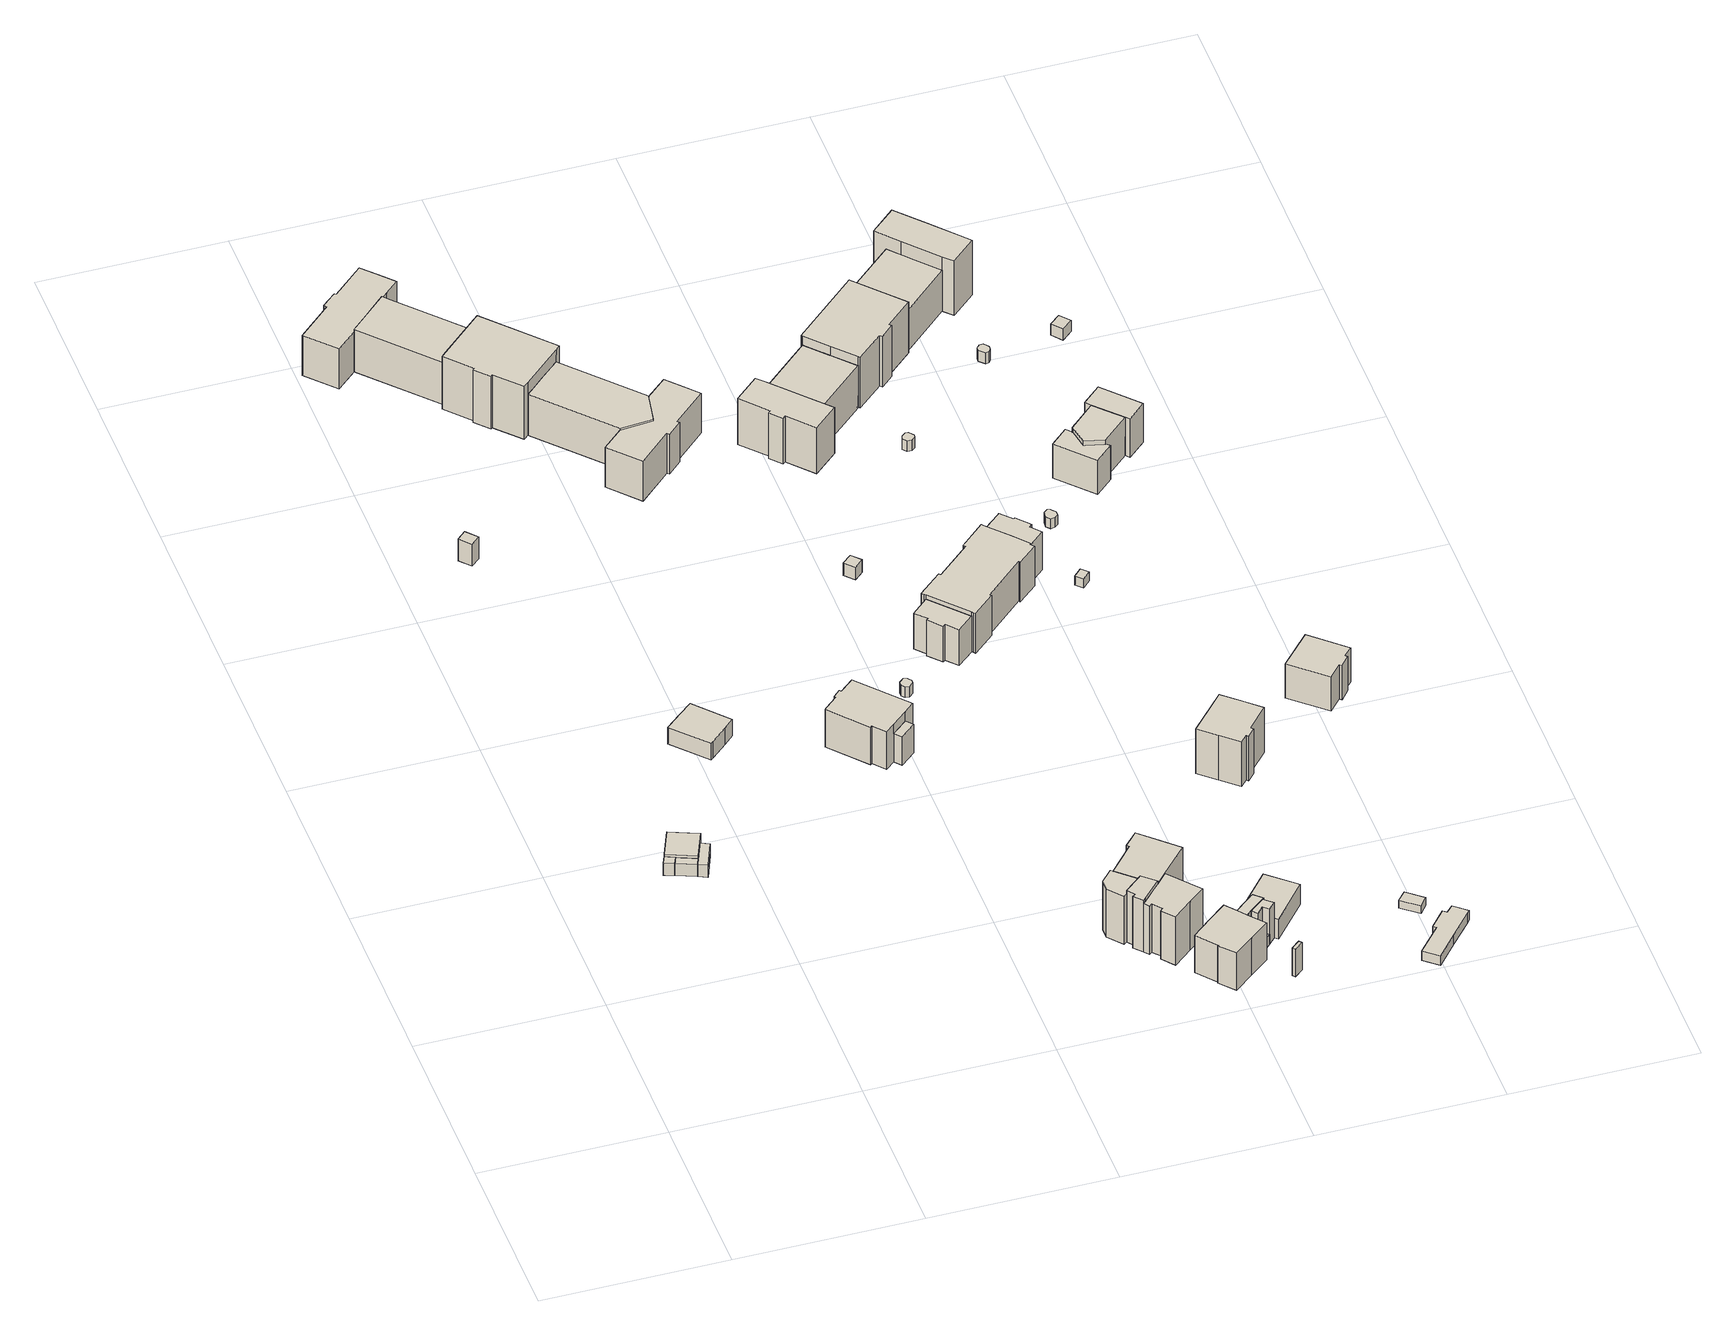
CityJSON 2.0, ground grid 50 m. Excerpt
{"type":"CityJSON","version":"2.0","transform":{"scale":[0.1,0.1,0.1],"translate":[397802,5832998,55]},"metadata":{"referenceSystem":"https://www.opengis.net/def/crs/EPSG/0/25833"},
"CityObjects":{
"building1":{"type":"Building","attributes":{"Gemeindeschluessel":"11000003","BezugspunktDach":"2200","function":"51009_1610","measuredHeight":3.89,"storeysAboveGround":0},"address":[{"country":"Germany","locality":"Berlin"}],"geometry":[{"type":"Solid","lod":"1","boundaries":[[[[0,1,2,3]],[[4,5,6,7]],[[4,7,3,2]],[[5,4,2,1]],[[6,5,1,0]],[[7,6,0,3]]]]}]},
"building2":{"type":"Building","attributes":{"Gemeindeschluessel":"11000003","function":"31001_2054"},"address":[{"country":"Germany","locality":"Berlin","thoroughfareNumber":"43","thoroughfareName":"Wiltbergstraße"}],"children":["building2-1","building2-2","building2-3"]},
"building2-1":{"type":"BuildingPart","attributes":{"BezugspunktDach":"2200","measuredHeight":5.39,"storeysAboveGround":1},"parents":["building2"],"geometry":[{"type":"MultiSurface","lod":"1","boundaries":[[[8,9,10,11]],[[12,13,14,4]],[[12,4,11,10]],[[13,12,10,9]],[[15,16,17,18,19,14,13,9,8]],[[4,5,1,20,14,8,11]],[[14,19,16,15]],[[19,18,17,16]],[[14,20,1,5]]]}]},
"building2-2":{"type":"BuildingPart","attributes":{"BezugspunktDach":"2200","measuredHeight":4.51,"storeysAboveGround":1},"parents":["building2"],"geometry":[{"type":"MultiSurface","lod":"1","boundaries":[[[21,22,23,17,16,24]],[[19,18,25,26,27,28]],[[24,15,20,29]],[[25,18,17,23]],[[26,25,23,22]],[[27,26,22,21]],[[28,27,21,24]],[[19,14,15,16]],[[28,29,20,14]],[[18,30,19,16,17]]]}]},
"building2-3":{"type":"BuildingPart","attributes":{"BezugspunktDach":"2200","measuredHeight":3.87,"storeysAboveGround":1},"parents":["building2"],"geometry":[{"type":"MultiSurface","lod":"1","boundaries":[[[29,20,1,0]],[[5,14,28,6]],[[5,6,0,1]],[[6,28,29,0]],[[14,5,1,20]],[[28,31,14,20,29]]]}]},
"building3":{"type":"Building","attributes":{"Gemeindeschluessel":"11000003","BezugspunktDach":"2200","function":"51009_1610","measuredHeight":7.09,"storeysAboveGround":0},"address":[{"country":"Germany","locality":"Berlin"}],"geometry":[{"type":"Solid","lod":"1","boundaries":[[[[32,33,34,35]],[[36,37,38,39]],[[36,39,35,34]],[[37,36,34,33]],[[38,37,33,32]],[[39,38,32,35]]]]}]},
"building4":{"type":"Building","attributes":{"name":"Haus 1","Gemeindeschluessel":"11000003","BezugspunktDach":"2200","function":"31001_3070","measuredHeight":6.4,"storeysAboveGround":1},"address":[{"country":"Germany","locality":"Berlin","thoroughfareNumber":"50","thoroughfareName":"Wiltbergstraße"}],"geometry":[{"type":"Solid","lod":"1","boundaries":[[[[40,41,42,43,44,45,46]],[[47,48,49,50,51,52,53]],[[47,53,46,45]],[[48,47,45,44]],[[49,48,44,43]],[[50,49,43,42]],[[51,50,42,41]],[[52,51,41,40]],[[53,52,40,46]]]]}]},
"building5":{"type":"Building","attributes":{"name":"Haus 14","Gemeindeschluessel":"11000003","function":"31001_1010"},"address":[{"country":"Germany","locality":"Berlin","thoroughfareNumber":"50 (27)","thoroughfareName":"Wiltbergstraße"}],"children":["building5-1","building5-2","building5-3","building5-4","building5-5","building5-6"]},
"building5-1":{"type":"BuildingPart","attributes":{"BezugspunktDach":"2200","measuredHeight":16.33,"storeysAboveGround":2},"parents":["building5"],"geometry":[{"type":"MultiSurface","lod":"1","boundaries":[[[54,55,56,57,58,59]],[[60,61,62,63,64,65]],[[60,65,59,66,67]],[[61,60,67,68]],[[62,61,57,56]],[[63,62,56,55]],[[64,63,55,54]],[[65,64,54,59]],[[67,66,59,58]],[[68,67,58,57]]]}]},
"building5-2":{"type":"BuildingPart","attributes":{"BezugspunktDach":"2200","measuredHeight":16.33,"storeysAboveGround":2},"parents":["building5"],"geometry":[{"type":"Solid","lod":"1","boundaries":[[[[69,70,71,72,73,74,75,76,77,78,79]],[[64,62,80,81,82,83,84,85,86,87,88]],[[64,88,79,78]],[[62,64,78,77]],[[80,62,77,76]],[[81,80,76,75]],[[82,81,75,74]],[[83,82,74,73]],[[84,83,73,72]],[[85,84,72,71]],[[86,85,71,70]],[[87,86,70,69]],[[88,87,69,79]]]]}]},
"building5-3":{"type":"BuildingPart","attributes":{"BezugspunktDach":"2200","measuredHeight":9.81,"storeysAboveGround":2},"parents":["building5"],"geometry":[{"type":"Solid","lod":"1","boundaries":[[[[89,90,91,92]],[[93,94,95,96]],[[94,93,91,90]],[[95,94,90,89]],[[93,96,92,91]],[[95,89,92,96]]]]}]},
"building5-4":{"type":"BuildingPart","attributes":{"BezugspunktDach":"2200","measuredHeight":21.93,"storeysAboveGround":2},"parents":["building5"],"geometry":[{"type":"MultiSurface","lod":"1","boundaries":[[[97,98,99,100,101,102,103,104,105,106,107,108]],[[109,110,111,112,68,66,113,114,115,116,117,118]],[[109,118,108,107]],[[119,120,121,122,107,106]],[[111,110,106,105]],[[112,111,105,104]],[[68,112,104,103]],[[66,59,58,57,123,103,102]],[[113,66,102,101]],[[114,113,101,100]],[[115,114,100,99]],[[116,115,99,98]],[[117,116,98,97]],[[118,117,97,108]],[[110,124,120,119]],[[125,121,120,124]],[[109,122,121,125]],[[67,58,59,66]],[[68,123,57,58,67]]]}]},
"building5-5":{"type":"BuildingPart","attributes":{"BezugspunktDach":"2200","measuredHeight":17.58,"storeysAboveGround":2},"parents":["building5"],"geometry":[{"type":"MultiSurface","lod":"1","boundaries":[[[122,121,120,119,126,127,128,129,130]],[[131,132,133,134,135,136,137,138,139]],[[140,141,142,130,129]],[[143,140,129,128]],[[144,143,132,128,127]],[[89,92,127,126]],[[134,133,96,95]],[[135,134,126,119]],[[136,135,119,110,124]],[[137,136,120,124,125]],[[138,137,121,125,109,122]],[[139,138,122,130]],[[131,139,142,141,140]],[[132,131,140,143]],[[145,133,146,132,143,144]],[[95,96,92,89]],[[124,110,119,120]],[[125,124,120,121]],[[122,109,125,121]]]}]},
"building5-6":{"type":"BuildingPart","attributes":{"BezugspunktDach":"2200","measuredHeight":16.48,"storeysAboveGround":2},"parents":["building5"],"geometry":[{"type":"MultiSurface","lod":"1","boundaries":[[[147,141,144,148,149,150,151,152,153,154,155,156]],[[157,158,159,160,161,162,163,164,133,139,165,166]],[[157,166,156,155]],[[158,157,155,154]],[[159,158,154,153]],[[160,159,153,152]],[[161,160,152,151]],[[162,161,151,150]],[[163,162,150,149]],[[164,163,149,148]],[[133,164,91,148,144],[93,96,92,91]],[[165,139,141,147]],[[166,165,147,156]],[[92,96,93,91]],[[131,140,141,139,167]],[[132,143,140,168,131]],[[133,144,143,132]]]}]},
"building6":{"type":"Building","attributes":{"name":"Haus 2 Kindertagesstätte","Gemeindeschluessel":"11000003","function":"31001_3065"},"address":[{"country":"Germany","locality":"Berlin","thoroughfareNumber":"50 (1)","thoroughfareName":"Wiltbergstraße"}],"children":["building6-1","building6-2"]},
"building6-1":{"type":"BuildingPart","attributes":{"BezugspunktDach":"2200","measuredHeight":16.02,"storeysAboveGround":2},"parents":["building6"],"geometry":[{"type":"MultiSurface","lod":"1","boundaries":[[[169,170,171,172,173,174,175,176,177,178,179,180,181]],[[182,183,184,185,186,187,188,189,190,191,192,193,194]],[[182,194,181,180]],[[183,182,180,179]],[[184,183,179,178]],[[185,184,178,177]],[[186,185,177,176]],[[187,186,176,175]],[[188,187,175,174]],[[189,188,174,173]],[[195,196,173,172]],[[191,190,172,171]],[[192,191,171,170]],[[193,192,170,169]],[[194,193,169,181]],[[197,190,189,196,195]]]}]},
"building6-2":{"type":"BuildingPart","attributes":{"BezugspunktDach":"2200","measuredHeight":9.27,"storeysAboveGround":2},"parents":["building6"],"geometry":[{"type":"Solid","lod":"1","boundaries":[[[[198,199,196,195]],[[189,200,201,190]],[[200,189,196,199]],[[201,200,199,198]],[[190,201,198,195]],[[189,190,195,196]]]]}]},
"building7":{"type":"Building","attributes":{"Gemeindeschluessel":"11000003","BezugspunktDach":"2200","function":"31001_2000","measuredHeight":3.46,"storeysAboveGround":1},"address":[{"country":"Germany","locality":"Berlin","thoroughfareNumber":"50 (2)","thoroughfareName":"Wiltbergstraße"}],"geometry":[{"type":"Solid","lod":"1","boundaries":[[[[202,203,204,205,206,207,208,209]],[[210,211,212,213,214,215,216,217]],[[210,217,209,208]],[[211,210,208,207]],[[212,211,207,206]],[[213,212,206,205]],[[214,213,205,204]],[[215,214,204,203]],[[216,215,203,202]],[[217,216,202,209]]]]}]},
"building8":{"type":"Building","attributes":{"Gemeindeschluessel":"11000003","function":"31001_1010"},"address":[{"country":"Germany","locality":"Berlin","thoroughfareNumber":"2","thoroughfareName":"Röbellweg"},{"country":"Germany","locality":"Berlin","thoroughfareNumber":"40","thoroughfareName":"Wiltbergstraße"}],"children":["building8-1","building8-2","building8-3","building8-4"]},
"building8-1":{"type":"BuildingPart","attributes":{"BezugspunktDach":"2200","measuredHeight":18.12,"storeysAboveGround":4},"parents":["building8"],"geometry":[{"type":"MultiSurface","lod":"1","boundaries":[[[218,219,220,221,222,223,224,225,226]],[[227,228,229,230,231,232,233,234,235]],[[227,235,226,225]],[[228,227,225,224]],[[229,228,224,223]],[[230,229,223,222]],[[231,230,222,221]],[[232,231,221,220]],[[220,232,220,219]],[[218,234,218,226]],[[233,232,220,219]],[[234,236,237,218]],[[236,233,219,237]],[[235,234,218,226]]]}]},
"building8-2":{"type":"BuildingPart","attributes":{"BezugspunktDach":"2200","measuredHeight":15.68,"storeysAboveGround":4},"parents":["building8"],"geometry":[{"type":"MultiSurface","lod":"1","boundaries":[[[238,239,240,237,226,241,242]],[[243,235,236,244,245,246,247]],[[243,247,242,241]],[[235,243,241,226]],[[245,244,240,239]],[[246,245,239,238]],[[247,246,238,242]],[[236,248,234,218,237]],[[226,218,234,235]],[[236,237,240,244]]]}]},
"building8-3":{"type":"BuildingPart","attributes":{"BezugspunktDach":"2200","measuredHeight":18.17,"storeysAboveGround":4},"parents":["building8"],"geometry":[{"type":"MultiSurface","lod":"1","boundaries":[[[249,250,251,252,253,254,255,220,256,257,258]],[[259,260,232,261,262,263,264,265,266,267,268]],[[260,233,269]],[[261,232,220,255]],[[262,261,255,254]],[[263,262,254,253]],[[264,263,253,252]],[[265,264,252,251]],[[266,265,251,250]],[[267,266,250,249]],[[268,267,249,258]],[[257,259,268,258]],[[260,259,257,256]],[[232,269,233,219,220]],[[256,219,233,260]]]}]},
"building8-4":{"type":"BuildingPart","attributes":{"BezugspunktDach":"2200","measuredHeight":19.71,"storeysAboveGround":4},"parents":["building8"],"geometry":[{"type":"MultiSurface","lod":"1","boundaries":[[[270,271,272,273,274,275,276]],[[236,233,259,268,277,278,244]],[[236,237,240,276,275]],[[233,219,237,275,274]],[[257,256,219,233,274,273]],[[268,258,257,259,273,272]],[[277,268,272,271]],[[278,277,271,270]],[[244,278,270,276]],[[244,240,237,236]],[[219,233,236,237]],[[279,259,280,260,256,257]],[[281,260,282,233,219,256]],[[259,257,258,268]]]}]},
"building9":{"type":"Building","attributes":{"Gemeindeschluessel":"11000003","BezugspunktDach":"2200","function":"31001_1120","measuredHeight":13.46,"storeysAboveGround":3},"address":[{"country":"Germany","locality":"Berlin","thoroughfareNumber":"38","thoroughfareName":"Wiltbergstraße"}],"geometry":[{"type":"Solid","lod":"1","boundaries":[[[[283,284,285,286,287,288,289,290,291,292,293]],[[294,295,296,297,298,299,300,301,302,303,304]],[[294,304,293,292]],[[295,294,292,291]],[[296,295,291,290]],[[297,296,290,289]],[[298,297,289,288]],[[299,298,288,287]],[[300,299,287,286]],[[301,300,286,285]],[[302,301,285,284]],[[303,302,284,283]],[[304,303,283,293]]]]}]},
"building10":{"type":"Building","attributes":{"Gemeindeschluessel":"11000003","BezugspunktDach":"2200","function":"31001_2000","measuredHeight":4.08,"storeysAboveGround":1},"address":[{"country":"Germany","locality":"Berlin","thoroughfareNumber":"50 (31)","thoroughfareName":"Wiltbergstraße"}],"geometry":[{"type":"Solid","lod":"1","boundaries":[[[[305,306,307,308]],[[309,310,311,312]],[[309,312,308,307]],[[310,309,307,306]],[[311,310,306,305]],[[312,311,305,308]]]]}]},
"building11":{"type":"Building","attributes":{"Gemeindeschluessel":"11000003","BezugspunktDach":"2200","function":"51009_1610","measuredHeight":3.17,"storeysAboveGround":0},"address":[{"country":"Germany","locality":"Berlin"}],"geometry":[{"type":"Solid","lod":"1","boundaries":[[[[313,314,315,316,317,318]],[[319,320,321,322,323,324]],[[319,324,318,317]],[[320,319,317,316]],[[321,320,316,315]],[[322,321,315,314]],[[323,322,314,313]],[[324,323,313,318]]]]}]},
"building12":{"type":"Building","attributes":{"Gemeindeschluessel":"11000003","BezugspunktDach":"2200","function":"51009_1610","measuredHeight":8.91,"storeysAboveGround":0},"address":[{"country":"Germany","locality":"Berlin"}],"geometry":[{"type":"Solid","lod":"1","boundaries":[[[[325,326,327,328]],[[329,330,331,332]],[[329,332,328,327]],[[330,329,327,326]],[[331,330,326,325]],[[332,331,325,328]]]]}]},
"building13":{"type":"Building","attributes":{"Gemeindeschluessel":"11000003","function":"31001_2100"},"address":[{"country":"Germany","locality":"Berlin","thoroughfareNumber":"38 (1)","thoroughfareName":"Wiltbergstraße"}],"children":["building13-1","building13-2","building13-3"]},
"building13-1":{"type":"BuildingPart","attributes":{"BezugspunktDach":"2200","measuredHeight":6.45,"storeysAboveGround":2},"parents":["building13"],"geometry":[{"type":"MultiSurface","lod":"1","boundaries":[[[333,334,335,336,337,338,339,340,341]],[[342,343,344,345,346,347,348,349,350]],[[342,350,341,340]],[[343,342,340,339]],[[344,343,339,338]],[[345,344,338,337]],[[346,345,351,345,346,336]],[[349,348,334,348,349,333]],[[350,349,333,341]],[[337,336,346,345,351]],[[347,346,352,336,335]],[[348,347,335,334]]]}]},
"building13-2":{"type":"BuildingPart","attributes":{"BezugspunktDach":"2200","measuredHeight":11.43,"storeysAboveGround":2},"parents":["building13"],"geometry":[{"type":"MultiSurface","lod":"1","boundaries":[[[353,354,355,356,357,358]],[[346,345,322,321,320,319]],[[337,336,359,357,356]],[[322,345,356,355]],[[321,322,355,354]],[[320,321,354,353]],[[319,320,353,358]],[[319,360,358,357,346]],[[361,345,346,359,336,337]]]}]},
"building13-3":{"type":"BuildingPart","attributes":{"BezugspunktDach":"2200","measuredHeight":11.71,"storeysAboveGround":2},"parents":["building13"],"geometry":[{"type":"MultiSurface","lod":"1","boundaries":[[[362,363,364,365,366,367,368,369]],[[349,348,347,346,319,324,370,371]],[[333,349,371,369,368]],[[334,333,368,367]],[[335,334,348,367,366]],[[346,336,335,366,365]],[[319,346,319,358,357,365,364]],[[324,319,364,363]],[[370,324,363,362]],[[371,370,362,369]],[[349,348,349,333]],[[347,348,334,335]],[[347,372,335,336,346]],[[357,358,319,346]]]}]},
"building14":{"type":"Building","attributes":{"name":"Haus 3","Gemeindeschluessel":"11000003","function":"31001_1010"},"address":[{"country":"Germany","locality":"Berlin","thoroughfareNumber":"50 (3)","thoroughfareName":"Wiltbergstraße"}],"children":["building14-1","building14-2","building14-3"]},
"building14-1":{"type":"BuildingPart","attributes":{"BezugspunktDach":"2200","measuredHeight":17.3,"storeysAboveGround":2},"parents":["building14"],"geometry":[{"type":"MultiSurface","lod":"1","boundaries":[[[373,374,375,376,377,378,379,380,381,382,383,384,385,386,387,388,389,390,391,392]],[[393,394,395,396,397,398,399,400,401,402,403,404,405,406,407,408,409,410,411,412]],[[393,412,392,391]],[[394,393,391,390]],[[395,394,390,389]],[[396,395,389,388]],[[397,396,388,387]],[[398,397,387,386]],[[413,414,398,386,385]],[[400,415,413,385,384]],[[401,400,384,383]],[[402,401,383,382]],[[403,402,382,381]],[[404,403,381,380]],[[405,404,380,379]],[[406,405,379,378]],[[407,406,378,377]],[[408,407,377,376]],[[409,408,376,375]],[[410,416,417,375,374]],[[411,410,374,373]],[[412,411,373,392]],[[399,398,414,413]],[[399,413,415,400]],[[417,416,410,409]]]}]},
"building14-2":{"type":"BuildingPart","attributes":{"BezugspunktDach":"2200","measuredHeight":14.74,"storeysAboveGround":2},"parents":["building14"],"geometry":[{"type":"MultiSurface","lod":"1","boundaries":[[[418,419,420,421,422,417,416,423]],[[410,409,424,425,426,427,428,429]],[[410,429,423,416]],[[424,409,417,422]],[[425,424,422,421]],[[426,425,421,420]],[[427,426,420,419]],[[428,427,419,418]],[[429,428,418,423]],[[430,409,410,416,417]]]}]},
"building14-3":{"type":"BuildingPart","attributes":{"BezugspunktDach":"2200","measuredHeight":15.41,"storeysAboveGround":2},"parents":["building14"],"geometry":[{"type":"MultiSurface","lod":"1","boundaries":[[[415,431,432,433,434,435,436,437,414]],[[438,439,440,441,442,443,444,400,398]],[[438,398,414,437]],[[439,438,437,436]],[[440,439,436,435]],[[441,440,435,434]],[[442,441,434,433]],[[443,442,433,432]],[[444,443,432,431]],[[400,444,431,415]],[[400,399,445]],[[398,445,399,413,414]],[[413,446,399,400,415]]]}]},
"building15":{"type":"Building","attributes":{"Gemeindeschluessel":"11000003","BezugspunktDach":"2200","function":"31001_1010","measuredHeight":17.44,"storeysAboveGround":3},"address":[{"country":"Germany","locality":"Berlin","thoroughfareNumber":"8","thoroughfareName":"Röbellweg"}],"geometry":[{"type":"Solid","lod":"1","boundaries":[[[[447,448,449,450,451,452,453,454,455,456]],[[457,458,459,460,461,462,463,464,465,466]],[[457,466,456,455]],[[458,457,455,454]],[[459,458,454,453]],[[460,459,453,452]],[[461,460,452,451]],[[462,461,451,450]],[[463,462,450,449]],[[464,463,449,448]],[[465,464,448,447]],[[466,465,447,456]]]]}]},
"building16":{"type":"Building","attributes":{"Gemeindeschluessel":"11000003","BezugspunktDach":"2200","function":"31001_2000","measuredHeight":3.44,"storeysAboveGround":1},"address":[{"country":"Germany","locality":"Berlin","thoroughfareNumber":"50 (49)","thoroughfareName":"Wiltbergstraße"}],"geometry":[{"type":"Solid","lod":"1","boundaries":[[[[467,468,469,470,471,472,473,474]],[[475,476,477,478,479,480,481,482]],[[475,482,474,473]],[[476,475,473,472]],[[477,476,472,471]],[[478,477,471,470]],[[479,478,470,469]],[[480,479,469,468]],[[481,480,468,467]],[[482,481,467,474]]]]}]},
"building17":{"type":"Building","attributes":{"Gemeindeschluessel":"11000003","BezugspunktDach":"2200","function":"31001_2463","measuredHeight":3.07,"storeysAboveGround":1},"address":[{"country":"Germany","locality":"Berlin","thoroughfareNumber":"34 (3)","thoroughfareName":"Wiltbergstraße"}],"geometry":[{"type":"Solid","lod":"1","boundaries":[[[[483,484,485,486,487,488,489,490,491,492]],[[493,494,495,496,497,498,499,500,501,502]],[[493,502,492,491]],[[494,493,491,490]],[[495,494,490,489]],[[496,495,489,488]],[[497,496,488,487]],[[498,497,487,486]],[[499,498,486,485]],[[500,499,485,484]],[[501,500,484,483]],[[502,501,483,492]]]]}]},
"building18":{"type":"Building","attributes":{"name":"Haus 11","Gemeindeschluessel":"11000003","function":"31001_1010"},"address":[{"country":"Germany","locality":"Berlin","thoroughfareNumber":"50 (32)","thoroughfareName":"Wiltbergstraße"}],"children":["building18-1","building18-2","building18-3","building18-4","building18-5","building18-6"]},
"building18-1":{"type":"BuildingPart","attributes":{"BezugspunktDach":"2200","measuredHeight":18.48,"storeysAboveGround":3},"parents":["building18"],"geometry":[{"type":"MultiSurface","lod":"1","boundaries":[[[503,504,505,506,507,508,509,510,511,512]],[[513,514,515,516,517,518,519,520,521,522]],[[513,522,512,511]],[[514,513,511,510]],[[523,524,510,509]],[[516,515,509,508]],[[517,516,508,507]],[[518,517,507,506]],[[519,518,506,505]],[[520,519,505,504]],[[521,520,504,503]],[[522,521,503,512]],[[515,514,524,523]]]}]},
"building18-2":{"type":"BuildingPart","attributes":{"BezugspunktDach":"2200","measuredHeight":16.87,"storeysAboveGround":3},"parents":["building18"],"geometry":[{"type":"MultiSurface","lod":"1","boundaries":[[[525,526,527,528,529]],[[530,531,532,533,534]],[[530,534,529,528]],[[533,532,526,525]],[[531,535,536,527]],[[530,528,536,537,535]],[[538,532,531,527,526]],[[534,539,540,529]],[[541,542,540,539]],[[533,525,542,541]]]}]},
"building18-3":{"type":"BuildingPart","attributes":{"BezugspunktDach":"2200","measuredHeight":14,"storeysAboveGround":3},"parents":["building18"],"geometry":[{"type":"MultiSurface","lod":"1","boundaries":[[[543,544,545,546]],[[547,548,549,550]],[[547,550,546,545]],[[548,547,545,544]],[[549,548,544,543]],[[550,551,552,546]],[[549,543,552,551]]]}]},
"building18-4":{"type":"BuildingPart","attributes":{"BezugspunktDach":"2200","measuredHeight":21.43,"storeysAboveGround":3},"parents":["building18"],"geometry":[{"type":"MultiSurface","lod":"1","boundaries":[[[553,554,555,556,557,558,559,560,561,562,563,564,565,566,567]],[[568,569,570,571,572,573,574,575,576,577,578,579,580,581,582]],[[568,582,567,566]],[[569,568,566,565]],[[540,529,534,539,570,569,565,564]],[[542,540,539,541,571,570,564,563]],[[525,542,541,533,583,572,571,563,562]],[[573,572,562,561]],[[574,573,561,560]],[[575,574,560,559]],[[576,575,559,558]],[[577,576,558,557]],[[578,577,557,556]],[[579,578,556,555]],[[584,585,579,555,554]],[[581,586,587,584,554,553]],[[582,581,553,567]],[[539,534,529,540]],[[541,539,540,542]],[[583,533,541,542,525]],[[580,579,585,584]],[[588,587,586,581]],[[589,588,580,584,587]]]}]},
"building18-5":{"type":"BuildingPart","attributes":{"BezugspunktDach":"2200","measuredHeight":18.18,"storeysAboveGround":3},"parents":["building18"],"geometry":[{"type":"MultiSurface","lod":"1","boundaries":[[[590,591,592,593,594,595,596,597]],[[598,599,600,601,602,603,604,605]],[[598,605,597,596]],[[552,546,550,551,599,598,596,595]],[[543,552,551,549,600,599,595,594]],[[601,600,594,593]],[[602,601,593,592]],[[603,602,592,591]],[[536,527,526,591,590]],[[535,604,603,532,531]],[[605,604,535,530,528,536,590,597]],[[551,550,546,552]],[[549,551,552,543]],[[535,531,527,536]],[[531,532,526,527]],[[536,528,530,535]]]}]},
"building18-6":{"type":"BuildingPart","attributes":{"BezugspunktDach":"2200","measuredHeight":17.33,"storeysAboveGround":3},"parents":["building18"],"geometry":[{"type":"MultiSurface","lod":"1","boundaries":[[[523,585,587,586,524]],[[606,607,608,515,514]],[[606,514,524,586]],[[607,606,581,588]],[[608,607,587,588,580,584,580,579,585]],[[515,608,585,523]],[[588,581,586,587]],[[585,579,580,584]],[[584,580,588,587]],[[515,609,523,524,514]]]}]},
"building19":{"type":"Building","attributes":{"Gemeindeschluessel":"11000003","BezugspunktDach":"2200","function":"51009_1610","measuredHeight":2.46,"storeysAboveGround":0},"address":[{"country":"Germany","locality":"Berlin"}],"geometry":[{"type":"Solid","lod":"1","boundaries":[[[[610,611,612,613]],[[614,615,616,617]],[[614,617,613,612]],[[615,614,612,611]],[[616,615,611,610]],[[617,616,610,613]]]]}]},
"building20":{"type":"Building","attributes":{"Gemeindeschluessel":"11000003","BezugspunktDach":"2200","function":"31001_2000","measuredHeight":3,"storeysAboveGround":1},"address":[{"country":"Germany","locality":"Berlin","thoroughfareNumber":"50 (4)","thoroughfareName":"Wiltbergstraße"}],"geometry":[{"type":"Solid","lod":"1","boundaries":[[[[618,619,620,621]],[[622,623,624,625]],[[622,625,621,620]],[[623,622,620,619]],[[624,623,619,618]],[[625,624,618,621]]]]}]},
"building21":{"type":"Building","attributes":{"Gemeindeschluessel":"11000003","BezugspunktDach":"2200","function":"31001_2000","measuredHeight":3.22,"storeysAboveGround":1},"address":[{"country":"Germany","locality":"Berlin","thoroughfareNumber":"48 (1)","thoroughfareName":"Wiltbergstraße"}],"geometry":[{"type":"Solid","lod":"1","boundaries":[[[[626,627,628,629,630,631,632,633]],[[634,635,636,637,638,639,640,641]],[[634,641,633,632]],[[635,634,632,631]],[[636,635,631,630]],[[637,636,630,629]],[[638,637,629,628]],[[639,638,628,627]],[[640,639,627,626]],[[641,640,626,633]]]]}]},
"building22":{"type":"Building","attributes":{"Gemeindeschluessel":"11000003","BezugspunktDach":"2200","function":"31001_1010","measuredHeight":11.09,"storeysAboveGround":3},"address":[{"country":"Germany","locality":"Berlin","thoroughfareNumber":"12","thoroughfareName":"Röbellweg"}],"geometry":[{"type":"Solid","lod":"1","boundaries":[[[[642,643,644,645,646,647,648,649]],[[650,651,652,653,654,655,656,657]],[[650,657,649,648]],[[651,650,648,647]],[[652,651,647,646]],[[653,652,646,645]],[[654,653,645,644]],[[655,654,644,643]],[[656,655,643,642]],[[657,656,642,649]]]]}]},
"building23":{"type":"Building","attributes":{"Gemeindeschluessel":"11000003","BezugspunktDach":"2200","function":"31001_2000","measuredHeight":3.45,"storeysAboveGround":1},"address":[{"country":"Germany","locality":"Berlin","thoroughfareNumber":"50 (34)","thoroughfareName":"Wiltbergstraße"}],"geometry":[{"type":"Solid","lod":"1","boundaries":[[[[658,659,660,661,662,663,664,665]],[[666,667,668,669,670,671,672,673]],[[666,673,665,664]],[[667,666,664,663]],[[668,667,663,662]],[[669,668,662,661]],[[670,669,661,660]],[[671,670,660,659]],[[672,671,659,658]],[[673,672,658,665]]]]}]},
"building24":{"type":"Building","attributes":{"name":"Haus 4","Gemeindeschluessel":"11000003","function":"31001_2010"},"address":[{"country":"Germany","locality":"Berlin","thoroughfareNumber":"48","thoroughfareName":"Wiltbergstraße"}],"children":["building24-1","building24-2","building24-3"]},
"building24-1":{"type":"BuildingPart","attributes":{"BezugspunktDach":"2200","measuredHeight":13.25,"storeysAboveGround":2},"parents":["building24"],"geometry":[{"type":"MultiSurface","lod":"1","boundaries":[[[674,675,676,677,678,679]],[[680,681,682,683,684,685]],[[680,685,679,678]],[[683,682,676,675]],[[684,683,675,674]],[[685,684,674,679]],[[681,680,678,677]],[[681,677,676,682,686]]]}]},
"building24-2":{"type":"BuildingPart","attributes":{"BezugspunktDach":"2200","measuredHeight":13.57,"storeysAboveGround":2},"parents":["building24"],"geometry":[{"type":"MultiSurface","lod":"1","boundaries":[[[687,688,689,690,691,692]],[[693,694,695,682,680,696]],[[693,696,692,691]],[[694,693,691,690]],[[695,694,690,689]],[[682,695,689,688]],[[680,678,677,676,682,688,687]],[[696,680,687,692]],[[681,677,678,680]],[[681,682,676,677]]]}]},
"building24-3":{"type":"BuildingPart","attributes":{"BezugspunktDach":"2200","measuredHeight":13.36,"storeysAboveGround":2},"parents":["building24"],"geometry":[{"type":"Solid","lod":"1","boundaries":[[[[697,698,699,700,701,702,703,704]],[[705,706,685,707,683,708,709,710]],[[705,710,704,703]],[[706,705,703,702]],[[685,706,702,701]],[[707,685,701,700]],[[683,707,700,699]],[[708,683,699,698]],[[709,708,698,697]],[[710,709,697,704]]]]}]},
"building25":{"type":"Building","attributes":{"Gemeindeschluessel":"11000003","BezugspunktDach":"2200","function":"31001_2000","measuredHeight":3.65,"storeysAboveGround":1},"address":[{"country":"Germany","locality":"Berlin","thoroughfareNumber":"50 (36)","thoroughfareName":"Wiltbergstraße"}],"geometry":[{"type":"Solid","lod":"1","boundaries":[[[[711,712,713,714]],[[715,716,717,718]],[[715,718,714,713]],[[716,715,713,712]],[[717,716,712,711]],[[718,717,711,714]]]]}]}
},
"vertices":[
[304,890,59],[313,912,59],[287,923,59],[277,900,59],[287,923,20],[313,912,20],[304,890,20],[277,900,20],
[365,891,66],[397,970,66],[319,1001,66],[287,923,66],[319,1001,20],[397,970,20],[365,891,20],[365,891,60],[371,906,60],[386,943,60],[386,943,20],[371,906,20],[365,891,59],
[380,859,60],[395,896,60],[409,933,60],[356,869,60],[409,933,20],[395,896,20],[380,859,20],[356,869,20],[356,869,59],[380,926,20],
[359,876,20],
[188,2144,90],[212,2165,90],[185,2195,90],[162,2174,90],[185,2195,19],[212,2165,19],[188,2144,19],[162,2174,19],
[521,1271,76],[528,1277,76],[572,1316,76],[598,1340,76],[518,1429,76],[478,1395,76],[439,1361,76],[478,1395,22],[518,1429,22],[598,1340,22],[572,1316,22],[528,1277,22],[521,1271,22],[439,1361,22],
[640,2358,168],[727,2366,168],[743,2453,168],[567,2644,168],[515,2597,168],[464,2549,168],[515,2597,35],[567,2644,35],[743,2453,35],[727,2366,35],[640,2358,35],[464,2549,35],[464,2549,36],[515,2597,36],[567,2644,36],
[656,2228,164],[744,2309,164],[750,2304,164],[787,2339,164],[782,2344,164],[871,2426,164],[835,2465,164],[799,2504,164],[743,2453,164],[640,2358,164],[584,2307,164],[799,2504,35],[835,2465,35],[871,2426,35],[782,2344,35],[787,2339,35],[750,2304,35],[744,2309,35],[656,2228,35],[584,2307,35],
[252,2986,134],[270,3003,134],[253,3022,134],[235,3005,134],[253,3022,36],[270,3003,36],[252,2986,36],[235,3005,36],
[354,2640,207],[350,2636,207],[385,2598,207],[389,2602,207],[450,2537,207],[464,2549,207],[567,2644,207],[579,2655,207],[422,2825,207],[410,2814,207],[307,2719,207],[293,2706,207],[307,2719,36],[410,2814,36],[422,2825,36],[579,2655,36],[450,2537,36],[389,2602,36],[385,2598,36],[350,2636,36],[354,2640,36],[293,2706,36],[410,2814,171],[366,2774,171],[351,2760,171],[307,2719,171],[567,2644,77],[366,2774,36],[351,2760,36],
[252,2986,171],[235,3005,171],[191,2964,171],[176,2950,171],[132,2909,171],[176,2950,33],[191,2964,33],[235,3005,33],[252,2986,33],[410,2814,33],[366,2774,33],[351,2760,33],[307,2719,33],[132,2909,33],[176,2950,163],[132,2909,163],[132,2909,146],[191,2964,163],[235,3005,163],[235,3005,59],[221,2992,33],
[77,2859,163],[253,3022,163],[289,3055,163],[253,3094,163],[217,3132,163],[133,3055,163],[129,3059,163],[91,3025,163],[97,3018,163],[7,2935,163],[97,3018,33],[91,3025,33],[129,3059,33],[133,3055,33],[217,3132,33],[253,3094,33],[289,3055,33],[253,3022,33],[77,2859,33],[7,2935,33],[169,2944,33],[176,2950,160],
[887,1130,147],[891,1134,147],[919,1101,147],[944,1123,147],[985,1158,147],[1013,1183,147],[898,1313,147],[860,1280,147],[856,1285,147],[837,1267,147],[840,1263,147],[805,1232,147],[801,1228,147],[805,1232,25],[840,1263,25],[837,1267,25],[856,1285,25],[860,1280,25],[898,1313,25],[1013,1183,25],[985,1158,25],[944,1123,25],[919,1101,25],[891,1134,25],[887,1130,25],[801,1228,25],[944,1123,118],[985,1158,118],[944,1123,109],
[960,1104,118],[1001,1140,118],[1001,1140,25],[960,1104,25],
[1044,1338,63],[1055,1338,63],[1066,1347,63],[1067,1357,63],[1058,1368,63],[1049,1371,63],[1037,1360,63],[1036,1347,63],[1037,1360,29],[1049,1371,29],[1058,1368,29],[1067,1357,29],[1066,1347,29],[1055,1338,29],[1044,1338,29],[1036,1347,29],
[1324,374,167],[1369,334,167],[1398,367,167],[1469,445,167],[1425,486,167],[1375,533,167],[1340,494,167],[1346,489,167],[1280,414,167],[1346,489,10],[1340,494,10],[1375,533,10],[1425,486,10],[1469,445,10],[1398,367,10],[1369,334,10],[1324,374,10],[1280,414,10],[1334,365,10],[1334,365,167],
[1243,356,167],[1277,316,167],[1285,323,167],[1274,419,167],[1243,385,167],[1274,419,10],[1285,323,10],[1277,316,10],[1243,356,10],[1243,385,10],[1328,371,10],
[1324,261,167],[1332,267,167],[1353,244,167],[1345,237,167],[1373,203,167],[1425,247,167],[1469,283,167],[1359,324,167],[1320,281,167],[1313,275,167],[1320,281,10],[1359,324,10],[1469,283,10],[1425,247,10],[1373,203,10],[1345,237,10],[1353,244,10],[1332,267,10],[1324,261,10],[1313,275,10],[1390,358,10],
[1301,303,177],[1293,297,177],[1313,275,177],[1320,281,177],[1369,334,177],[1334,365,177],[1285,323,177],[1293,297,10],[1301,303,10],[1320,281,62],[1351,315,10],[1359,324,50],[1367,333,10],
[1454,112,129],[1451,110,129],[1487,70,129],[1540,113,129],[1592,155,129],[1555,199,129],[1536,222,129],[1512,251,129],[1510,249,129],[1460,208,129],[1409,165,129],[1460,208,8],[1510,249,8],[1512,251,8],[1536,222,8],[1555,199,8],[1592,155,8],[1540,113,8],[1487,70,8],[1451,110,8],[1454,112,8],[1409,165,8],
[1063,1793,71],[1087,1815,71],[1064,1840,71],[1040,1818,71],[1064,1840,30],[1087,1815,30],[1063,1793,30],[1040,1818,30],
[1597,187,42],[1616,207,42],[1601,220,42],[1584,200,42],[1571,213,42],[1562,205,42],[1571,213,10],[1584,200,10],[1601,220,10],[1616,207,10],[1597,187,10],[1562,205,10],
[1640,74,97],[1663,93,97],[1657,101,97],[1634,81,97],[1657,101,8],[1663,93,8],[1640,74,8],[1634,81,8],
[1588,266,75],[1592,268,75],[1614,248,75],[1611,246,75],[1634,226,75],[1643,218,75],[1734,325,75],[1659,390,75],[1568,283,75],[1659,390,10],[1734,325,10],[1643,218,10],[1634,226,10],[1611,246,10],[1614,248,10],[1592,268,10],[1588,266,10],[1568,283,10],[1634,226,71],[1611,246,12],
[1584,200,125],[1601,220,125],[1616,207,125],[1634,226,125],[1611,246,125],[1571,213,125],[1611,246,35],[1571,213,67],[1634,226,45],
[1555,199,127],[1562,205,127],[1571,213,127],[1611,246,127],[1614,248,127],[1592,268,127],[1588,266,127],[1536,222,127],[1555,199,10],[1536,222,10],[1614,248,40],
[1161,1551,157],[1165,1547,157],[1252,1452,157],[1256,1448,157],[1260,1443,157],[1318,1495,157],[1314,1500,157],[1420,1596,157],[1423,1592,157],[1475,1638,157],[1466,1648,157],[1469,1652,157],[1428,1698,157],[1384,1746,157],[1375,1756,157],[1309,1696,157],[1314,1690,157],[1223,1608,157],[1219,1613,157],[1156,1557,157],[1219,1613,28],[1223,1608,28],[1314,1690,28],[1309,1696,28],[1375,1756,28],[1384,1746,28],[1428,1698,28],[1469,1652,28],[1466,1648,28],[1475,1638,28],[1423,1592,28],[1420,1596,28],[1314,1500,28],[1318,1495,28],[1260,1443,28],[1256,1448,28],[1252,1452,28],[1165,1547,28],[1161,1551,28],[1156,1557,28],[1428,1698,152],[1384,1746,152],[1469,1652,152],[1165,1547,144],[1252,1452,144],
[1147,1476,144],[1142,1472,144],[1174,1437,144],[1180,1442,144],[1207,1412,144],[1120,1506,144],[1207,1412,28],[1180,1442,28],[1174,1437,28],[1142,1472,28],[1147,1476,28],[1120,1506,28],[1252,1452,82],
[1511,1689,152],[1487,1716,152],[1495,1724,152],[1463,1760,152],[1459,1757,152],[1431,1788,152],[1426,1783,152],[1426,1783,28],[1431,1788,28],[1459,1757,28],[1463,1760,28],[1495,1724,28],[1487,1716,28],[1511,1689,28],[1388,1742,28],[1428,1698,77],
[1683,818,165],[1729,777,165],[1747,797,165],[1752,792,165],[1773,815,165],[1767,820,165],[1822,882,165],[1777,923,165],[1731,963,165],[1637,858,165],[1731,963,20],[1777,923,20],[1822,882,20],[1767,820,20],[1773,815,20],[1752,792,20],[1747,797,20],[1729,777,20],[1683,818,20],[1637,858,20],
[1330,2204,69],[1342,2204,69],[1352,2212,69],[1353,2221,69],[1342,2235,69],[1334,2235,69],[1324,2227,69],[1321,2215,69],[1324,2227,35],[1334,2235,35],[1342,2235,35],[1353,2221,35],[1352,2212,35],[1342,2204,35],[1330,2204,35],[1321,2215,35],
[1993,9,35],[2047,73,35],[2105,140,35],[2112,148,35],[2077,178,35],[2059,159,35],[2049,167,35],[2009,120,35],[2016,112,35],[1955,41,35],[2016,112,4],[2009,120,4],[2049,167,4],[2059,159,4],[2077,178,4],[2112,148,4],[2105,140,4],[2047,73,4],[1993,9,4],[1955,41,4],
[1004,2290,184],[998,2284,184],[1026,2254,184],[1033,2260,184],[1093,2194,184],[1158,2253,184],[1135,2278,184],[1030,2393,184],[1007,2417,184],[942,2358,184],[1007,2417,35],[1030,2393,35],[1135,2278,35],[1158,2253,35],[1093,2194,35],[1033,2260,35],[1026,2254,35],[998,2284,35],[1004,2290,35],[942,2358,35],[1135,2278,172],[1030,2393,172],
[1443,2555,170],[1573,2674,170],[1520,2733,170],[1466,2792,170],[1335,2673,170],[1466,2792,38],[1520,2733,38],[1573,2674,38],[1443,2555,38],[1335,2673,38],[1495,2760,38],[1495,2760,170],[1495,2760,166],[1573,2674,88],[1359,2647,38],[1359,2647,170],[1389,2614,38],[1389,2614,170],
[1600,2778,178],[1606,2784,178],[1576,2817,178],[1570,2811,178],[1576,2817,38],[1606,2784,38],[1600,2778,38],[1570,2811,38],[1575,2806,38],[1575,2806,178],
[1160,2512,202],[1214,2454,202],[1266,2397,202],[1270,2392,202],[1340,2456,202],[1346,2450,202],[1380,2481,202],[1375,2487,202],[1446,2552,202],[1443,2555,202],[1389,2614,202],[1359,2647,202],[1335,2673,202],[1333,2676,202],[1157,2515,202],[1333,2676,37],[1335,2673,37],[1359,2647,37],[1389,2614,37],[1443,2555,37],[1446,2552,37],[1375,2487,37],[1380,2481,37],[1346,2450,37],[1340,2456,37],[1270,2392,37],[1266,2397,37],[1214,2454,37],[1160,2512,37],[1157,2515,37],[1443,2555,162],[1214,2454,172],[1266,2397,172],[1160,2512,172],[1213,2454,172],[1213,2454,37],[1213,2454,98],
[1495,2760,214],[1573,2674,214],[1596,2650,214],[1662,2710,214],[1600,2778,214],[1575,2806,214],[1509,2878,214],[1442,2818,214],[1509,2878,37],[1575,2806,37],[1600,2778,37],[1662,2710,37],[1596,2650,37],[1573,2674,37],[1495,2760,37],[1442,2818,37],
[1160,2512,35],[1213,2454,35],[1266,2397,35],[1135,2278,79],
[2007,205,31],[2027,231,31],[1983,268,31],[1960,242,31],[1983,268,6],[2027,231,6],[2007,205,6],[1960,242,6],
[1585,1589,62],[1606,1610,62],[1589,1627,62],[1568,1606,62],[1589,1627,32],[1606,1610,32],[1585,1589,32],[1568,1606,32],
[1577,1826,63],[1590,1828,63],[1598,1835,63],[1598,1847,63],[1587,1859,63],[1580,1862,63],[1569,1853,63],[1568,1836,63],[1569,1853,31],[1580,1862,31],[1587,1859,31],[1598,1847,31],[1598,1835,31],[1590,1828,31],[1577,1826,31],[1568,1836,31],
[2027,982,127],[2059,1019,127],[2065,1014,127],[2089,1042,127],[2084,1047,127],[2106,1070,127],[2015,1152,127],[1934,1063,127],[2015,1152,16],[2106,1070,16],[2084,1047,16],[2089,1042,16],[2065,1014,16],[2059,1019,16],[2027,982,16],[1934,1063,16],
[1600,2471,70],[1614,2457,70],[1624,2459,70],[1629,2465,70],[1630,2477,70],[1619,2491,70],[1609,2491,70],[1600,2482,70],[1609,2491,35],[1619,2491,35],[1630,2477,35],[1629,2465,35],[1624,2459,35],[1614,2457,35],[1600,2471,35],[1600,2482,35],
[1709,1976,156],[1764,1963,156],[1835,2028,156],[1802,2062,156],[1769,2097,156],[1700,2032,156],[1769,2097,32],[1802,2062,32],[1835,2028,32],[1764,1963,32],[1709,1976,32],[1700,2032,32],[1833,2030,32],
[1769,2097,158],[1835,2028,158],[1844,2018,158],[1892,2062,158],[1806,2155,158],[1757,2110,158],[1806,2155,32],[1892,2062,32],[1844,2018,32],[1757,2110,32],
[1726,1911,143],[1773,1954,143],[1764,1963,143],[1740,1989,143],[1700,2032,143],[1699,2032,143],[1686,2046,143],[1640,2003,143],[1686,2046,32],[1699,2032,32],[1740,1989,32],[1773,1954,32],[1726,1911,32],[1640,2003,32],
[1822,2483,70],[1851,2508,70],[1828,2535,70],[1799,2511,70],[1828,2535,34],[1851,2508,34],[1822,2483,34],[1799,2511,34]
]}
